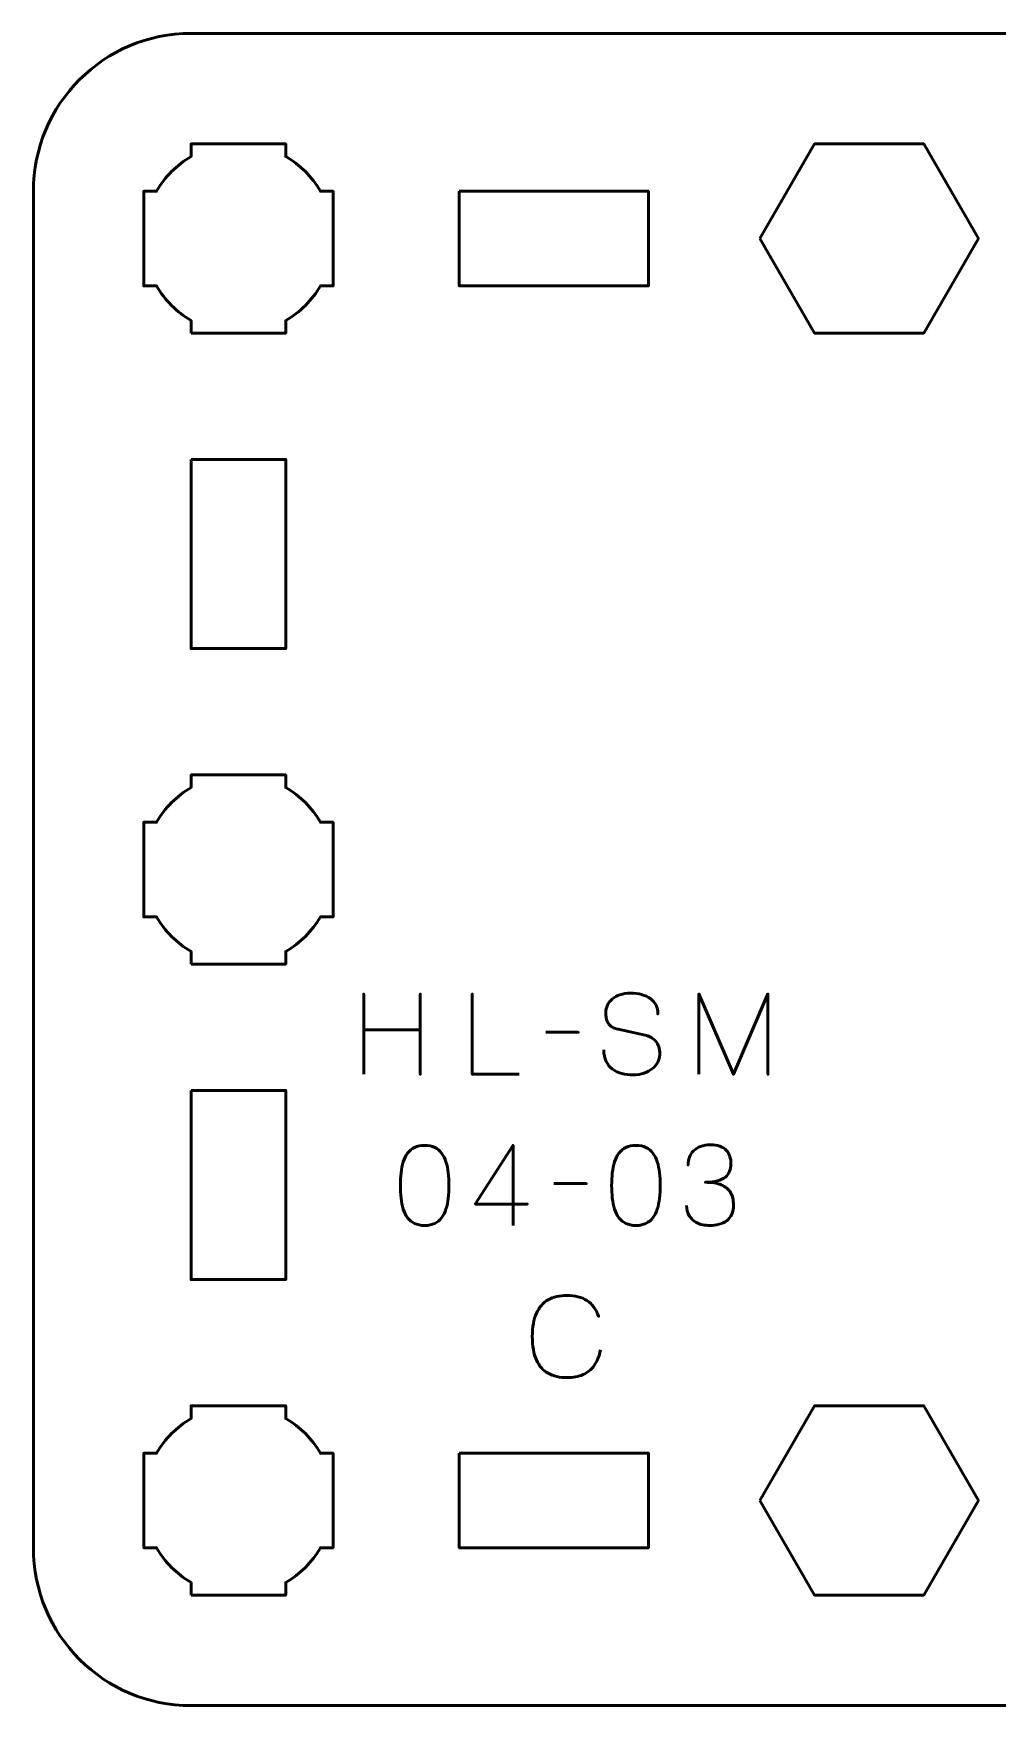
# Model space of a CAD drawing. Header units: centimetres. Extents: x -21.5 to -4.8, y -53.5 to -18.2.
# Drawn here: x -16.15 to -13.09, y -35.5 to -30.2 of the extents above; entities that cross this region are included whole.
import ezdxf

# ---------------------------------------------------------------- set-up
doc = ezdxf.new("R2010")
doc.units = ezdxf.units.CM
doc.header["$MEASUREMENT"] = 0
doc.layers.add('Layer 1', color=7, linetype='Continuous')

msp = doc.modelspace()

# ---------------------------------------------------------------- linework, layer by layer
at = {"layer": 'Layer 1', "lineweight": 53}
for points, knots in [([(-9.49999, -34.39999), (-9.49999, -34.39999), (-12.99993, -34.39999), (-12.99993, -34.39999), (-12.99993, -34.39999), (-12.99993, -33.38821), (-12.99993, -32.31176), (-12.99993, -31.29999), (-12.99993, -31.29999), (-12.99993, -31.29999), (-9.49999, -31.29999), (-9.49999, -31.29999), (-9.49999, -31.29999), (-9.49999, -31.29999), (-9.5, -31.14999), (-9.5, -31.14999), (-9.5, -31.14999), (-9.5, -31.14999), (-9.50002, -31.14999), (-9.50002, -31.14999), (-9.50002, -31.14999), (-9.50002, -31.14999), (-9.64995, -31.14999), (-9.64995, -31.14999), (-9.64995, -31.14999), (-9.64995, -31.14999), (-9.64995, -31.10988), (-9.64995, -31.10988), (-9.64995, -31.10988), (-9.69556, -31.08356), (-9.73348, -31.04553), (-9.7598, -31.00006), (-9.7598, -31.00006), (-9.7598, -31.00006), (-9.80002, -31.00006), (-9.80002, -31.00006), (-9.80002, -31.00006), (-9.80002, -31.00006), (-9.80002, -30.84999), (-9.80002, -30.84999), (-9.80002, -30.84999), (-9.80002, -30.84999), (-9.80002, -30.70006), (-9.80002, -30.70006), (-9.80002, -30.70006), (-9.80002, -30.70006), (-9.7598, -30.70006), (-9.7598, -30.70006), (-9.7598, -30.70006), (-9.73348, -30.65444), (-9.69556, -30.61656), (-9.64995, -30.59024), (-9.64995, -30.59024), (-9.64995, -30.59024), (-9.64995, -30.54999), (-9.64995, -30.54999), (-9.64995, -30.54999), (-9.64995, -30.54999), (-9.50002, -30.54999), (-9.50002, -30.54999), (-9.50002, -30.54999), (-9.50002, -30.54999), (-9.5, -30.54999), (-9.5, -30.54999), (-9.5, -30.54999), (-9.5, -30.54999), (-9.49999, -30.19997), (-9.49999, -30.19997), (-9.49999, -30.19997), (-9.49999, -30.19997), (-15.64994, -30.19997), (-15.64994, -30.19997), (-15.64994, -30.19997), (-15.92694, -30.19997), (-16.15004, -30.42306), (-16.15004, -30.70006), (-16.15004, -30.70006), (-16.15004, -30.70006), (-16.15004, -34.99992), (-16.15004, -34.99992), (-16.15004, -34.99992), (-16.15004, -35.27706), (-15.92694, -35.50002), (-15.64994, -35.50002), (-15.64994, -35.50002), (-15.64994, -35.50002), (-9.49999, -35.50002), (-9.49999, -35.50002), (-9.49999, -35.50002), (-9.49999, -35.50002), (-9.49999, -35.14999), (-9.49999, -35.14999), (-9.49999, -35.14999), (-9.49999, -35.14999), (-9.50002, -35.14999), (-9.50002, -35.14999), (-9.50002, -35.14999), (-9.50002, -35.14999), (-9.64995, -35.14999), (-9.64995, -35.14999), (-9.64995, -35.14999), (-9.64995, -35.14999), (-9.64995, -35.10988), (-9.64995, -35.10988), (-9.64995, -35.10988), (-9.69556, -35.08356), (-9.73348, -35.04553), (-9.7598, -35.00006), (-9.7598, -35.00006), (-9.7598, -35.00006), (-9.80002, -35.00006), (-9.80002, -35.00006), (-9.80002, -35.00006), (-9.80002, -35.00006), (-9.80002, -34.84999), (-9.80002, -34.84999), (-9.80002, -34.84999), (-9.80002, -34.84999), (-9.80002, -34.70006), (-9.80002, -34.70006), (-9.80002, -34.70006), (-9.80002, -34.70006), (-9.7598, -34.70006), (-9.7598, -34.70006), (-9.7598, -34.70006), (-9.73348, -34.65444), (-9.69556, -34.61656), (-9.64995, -34.59024), (-9.64995, -34.59024), (-9.64995, -34.59024), (-9.64995, -34.54999), (-9.64995, -34.54999), (-9.64995, -34.54999), (-9.64995, -34.54999), (-9.50002, -34.54999), (-9.50002, -34.54999), (-9.50002, -34.54999), (-9.50002, -34.54999), (-9.49999, -34.54999), (-9.49999, -34.54999), (-9.49999, -34.54999), (-9.49999, -34.54999), (-9.49999, -34.39999), (-9.49999, -34.39999)], [0, 0, 0, 0, 0.0277778, 0.0277778, 0.0277778, 0.0277778, 0.0555556, 0.0555556, 0.0555556, 0.0555556, 0.0833333, 0.0833333, 0.0833333, 0.0833333, 0.1111111, 0.1111111, 0.1111111, 0.1111111, 0.1388889, 0.1388889, 0.1388889, 0.1388889, 0.1666667, 0.1666667, 0.1666667, 0.1666667, 0.1944444, 0.1944444, 0.1944444, 0.1944444, 0.2222222, 0.2222222, 0.2222222, 0.2222222, 0.25, 0.25, 0.25, 0.25, 0.2777778, 0.2777778, 0.2777778, 0.2777778, 0.3055556, 0.3055556, 0.3055556, 0.3055556, 0.3333333, 0.3333333, 0.3333333, 0.3333333, 0.3611111, 0.3611111, 0.3611111, 0.3611111, 0.3888889, 0.3888889, 0.3888889, 0.3888889, 0.4166667, 0.4166667, 0.4166667, 0.4166667, 0.4444444, 0.4444444, 0.4444444, 0.4444444, 0.4722222, 0.4722222, 0.4722222, 0.4722222, 0.5, 0.5, 0.5, 0.5, 0.5277778, 0.5277778, 0.5277778, 0.5277778, 0.5555556, 0.5555556, 0.5555556, 0.5555556, 0.5833333, 0.5833333, 0.5833333, 0.5833333, 0.6111111, 0.6111111, 0.6111111, 0.6111111, 0.6388889, 0.6388889, 0.6388889, 0.6388889, 0.6666667, 0.6666667, 0.6666667, 0.6666667, 0.6944444, 0.6944444, 0.6944444, 0.6944444, 0.7222222, 0.7222222, 0.7222222, 0.7222222, 0.75, 0.75, 0.75, 0.75, 0.7777778, 0.7777778, 0.7777778, 0.7777778, 0.8055556, 0.8055556, 0.8055556, 0.8055556, 0.8333333, 0.8333333, 0.8333333, 0.8333333, 0.8611111, 0.8611111, 0.8611111, 0.8611111, 0.8888889, 0.8888889, 0.8888889, 0.8888889, 0.9166667, 0.9166667, 0.9166667, 0.9166667, 0.9444444, 0.9444444, 0.9444444, 0.9444444, 0.9722222, 0.9722222, 0.9722222, 0.9722222, 1, 1, 1, 1]), ([(-15.64995, -31.14999), (-15.64995, -31.14999), (-15.64995, -31.10988), (-15.64995, -31.10988), (-15.64995, -31.10988), (-15.69556, -31.08356), (-15.73348, -31.04553), (-15.7598, -31.00006), (-15.7598, -31.00006), (-15.7598, -31.00006), (-15.80002, -31.00006), (-15.80002, -31.00006), (-15.80002, -31.00006), (-15.80002, -31.00006), (-15.80002, -30.84999), (-15.80002, -30.84999), (-15.80002, -30.84999), (-15.80002, -30.84999), (-15.80002, -30.70006), (-15.80002, -30.70006), (-15.80002, -30.70006), (-15.80002, -30.70006), (-15.7598, -30.70006), (-15.7598, -30.70006), (-15.7598, -30.70006), (-15.73348, -30.65444), (-15.69556, -30.61656), (-15.64995, -30.59024), (-15.64995, -30.59024), (-15.64995, -30.59024), (-15.64995, -30.54999), (-15.64995, -30.54999), (-15.64995, -30.54999), (-15.64995, -30.54999), (-15.50002, -30.54999), (-15.50002, -30.54999), (-15.50002, -30.54999), (-15.50002, -30.54999), (-15.34994, -30.54999), (-15.34994, -30.54999), (-15.34994, -30.54999), (-15.34994, -30.54999), (-15.34994, -30.59024), (-15.34994, -30.59024), (-15.34994, -30.59024), (-15.30447, -30.61656), (-15.26644, -30.65444), (-15.24012, -30.70006), (-15.24012, -30.70006), (-15.24012, -30.70006), (-15.20001, -30.70006), (-15.20001, -30.70006), (-15.20001, -30.70006), (-15.20001, -30.70006), (-15.20001, -30.84999), (-15.20001, -30.84999), (-15.20001, -30.84999), (-15.20001, -30.84999), (-15.20001, -31.00006), (-15.20001, -31.00006), (-15.20001, -31.00006), (-15.20001, -31.00006), (-15.24012, -31.00006), (-15.24012, -31.00006), (-15.24012, -31.00006), (-15.26644, -31.04553), (-15.30447, -31.08356), (-15.34994, -31.10988), (-15.34994, -31.10988), (-15.34994, -31.10988), (-15.34994, -31.14999), (-15.34994, -31.14999), (-15.34994, -31.14999), (-15.34994, -31.14999), (-15.50002, -31.14999), (-15.50002, -31.14999), (-15.50002, -31.14999), (-15.50002, -31.14999), (-15.64995, -31.14999), (-15.64995, -31.14999)], [0, 0, 0, 0, 0.05, 0.05, 0.05, 0.05, 0.1, 0.1, 0.1, 0.1, 0.15, 0.15, 0.15, 0.15, 0.2, 0.2, 0.2, 0.2, 0.25, 0.25, 0.25, 0.25, 0.3, 0.3, 0.3, 0.3, 0.35, 0.35, 0.35, 0.35, 0.4, 0.4, 0.4, 0.4, 0.45, 0.45, 0.45, 0.45, 0.5, 0.5, 0.5, 0.5, 0.55, 0.55, 0.55, 0.55, 0.6, 0.6, 0.6, 0.6, 0.65, 0.65, 0.65, 0.65, 0.7, 0.7, 0.7, 0.7, 0.75, 0.75, 0.75, 0.75, 0.8, 0.8, 0.8, 0.8, 0.85, 0.85, 0.85, 0.85, 0.9, 0.9, 0.9, 0.9, 0.95, 0.95, 0.95, 0.95, 1, 1, 1, 1]), ([(-13.84634, -30.84998), (-13.84634, -30.84998), (-13.75974, -30.69998), (-13.75974, -30.69998), (-13.75974, -30.69998), (-13.75974, -30.69998), (-13.67314, -30.54998), (-13.67314, -30.54998), (-13.67314, -30.54998), (-13.67314, -30.54998), (-13.49993, -30.54998), (-13.49993, -30.54998), (-13.49993, -30.54998), (-13.49993, -30.54998), (-13.32672, -30.54998), (-13.32672, -30.54998), (-13.32672, -30.54998), (-13.32672, -30.54998), (-13.24012, -30.69998), (-13.24012, -30.69998), (-13.24012, -30.69998), (-13.24012, -30.69998), (-13.15352, -30.84998), (-13.15352, -30.84998), (-13.15352, -30.84998), (-13.15352, -30.84998), (-13.24012, -30.99998), (-13.24012, -30.99998), (-13.24012, -30.99998), (-13.24012, -30.99998), (-13.32672, -31.14998), (-13.32672, -31.14998), (-13.32672, -31.14998), (-13.32672, -31.14998), (-13.49993, -31.14998), (-13.49993, -31.14998), (-13.49993, -31.14998), (-13.49993, -31.14998), (-13.67314, -31.14998), (-13.67314, -31.14998), (-13.67314, -31.14998), (-13.67314, -31.14998), (-13.75974, -30.99998), (-13.75974, -30.99998), (-13.75974, -30.99998), (-13.75974, -30.99998), (-13.84634, -30.84998), (-13.84634, -30.84998)], [0, 0, 0, 0, 0.0833333, 0.0833333, 0.0833333, 0.0833333, 0.1666667, 0.1666667, 0.1666667, 0.1666667, 0.25, 0.25, 0.25, 0.25, 0.3333333, 0.3333333, 0.3333333, 0.3333333, 0.4166667, 0.4166667, 0.4166667, 0.4166667, 0.5, 0.5, 0.5, 0.5, 0.5833333, 0.5833333, 0.5833333, 0.5833333, 0.6666667, 0.6666667, 0.6666667, 0.6666667, 0.75, 0.75, 0.75, 0.75, 0.8333333, 0.8333333, 0.8333333, 0.8333333, 0.9166667, 0.9166667, 0.9166667, 0.9166667, 1, 1, 1, 1]), ([(-14.79999, -30.70006), (-14.79999, -30.70006), (-14.19999, -30.70006), (-14.19999, -30.70006), (-14.19999, -30.70006), (-14.19999, -30.70006), (-14.19999, -31.00007), (-14.19999, -31.00007), (-14.19999, -31.00007), (-14.19999, -31.00007), (-14.79999, -31.00007), (-14.79999, -31.00007), (-14.79999, -31.00007), (-14.79999, -31.00007), (-14.79999, -30.70006), (-14.79999, -30.70006)], [0, 0, 0, 0, 0.25, 0.25, 0.25, 0.25, 0.5, 0.5, 0.5, 0.5, 0.75, 0.75, 0.75, 0.75, 1, 1, 1, 1]), ([(-15.64994, -31.55001), (-15.64994, -31.55001), (-15.34994, -31.55001), (-15.34994, -31.55001), (-15.34994, -31.55001), (-15.34994, -31.55001), (-15.34994, -32.15002), (-15.34994, -32.15002), (-15.34994, -32.15002), (-15.34994, -32.15002), (-15.64994, -32.15002), (-15.64994, -32.15002), (-15.64994, -32.15002), (-15.64994, -32.15002), (-15.64994, -31.55001), (-15.64994, -31.55001)], [0, 0, 0, 0, 0.25, 0.25, 0.25, 0.25, 0.5, 0.5, 0.5, 0.5, 0.75, 0.75, 0.75, 0.75, 1, 1, 1, 1]), ([(-15.64995, -33.14999), (-15.64995, -33.14999), (-15.64995, -33.10988), (-15.64995, -33.10988), (-15.64995, -33.10988), (-15.69556, -33.08356), (-15.73348, -33.04553), (-15.7598, -33.00006), (-15.7598, -33.00006), (-15.7598, -33.00006), (-15.80002, -33.00006), (-15.80002, -33.00006), (-15.80002, -33.00006), (-15.80002, -33.00006), (-15.80002, -32.84999), (-15.80002, -32.84999), (-15.80002, -32.84999), (-15.80002, -32.84999), (-15.80002, -32.70006), (-15.80002, -32.70006), (-15.80002, -32.70006), (-15.80002, -32.70006), (-15.7598, -32.70006), (-15.7598, -32.70006), (-15.7598, -32.70006), (-15.73348, -32.65444), (-15.69556, -32.61656), (-15.64995, -32.59024), (-15.64995, -32.59024), (-15.64995, -32.59024), (-15.64995, -32.54999), (-15.64995, -32.54999), (-15.64995, -32.54999), (-15.64995, -32.54999), (-15.50002, -32.54999), (-15.50002, -32.54999), (-15.50002, -32.54999), (-15.50002, -32.54999), (-15.34994, -32.54999), (-15.34994, -32.54999), (-15.34994, -32.54999), (-15.34994, -32.54999), (-15.34994, -32.59024), (-15.34994, -32.59024), (-15.34994, -32.59024), (-15.30447, -32.61656), (-15.26644, -32.65444), (-15.24012, -32.70006), (-15.24012, -32.70006), (-15.24012, -32.70006), (-15.20001, -32.70006), (-15.20001, -32.70006), (-15.20001, -32.70006), (-15.20001, -32.70006), (-15.20001, -32.84999), (-15.20001, -32.84999), (-15.20001, -32.84999), (-15.20001, -32.84999), (-15.20001, -33.00006), (-15.20001, -33.00006), (-15.20001, -33.00006), (-15.20001, -33.00006), (-15.24012, -33.00006), (-15.24012, -33.00006), (-15.24012, -33.00006), (-15.26644, -33.04553), (-15.30447, -33.08356), (-15.34994, -33.10988), (-15.34994, -33.10988), (-15.34994, -33.10988), (-15.34994, -33.14999), (-15.34994, -33.14999), (-15.34994, -33.14999), (-15.34994, -33.14999), (-15.50002, -33.14999), (-15.50002, -33.14999), (-15.50002, -33.14999), (-15.50002, -33.14999), (-15.64995, -33.14999), (-15.64995, -33.14999)], [0, 0, 0, 0, 0.05, 0.05, 0.05, 0.05, 0.1, 0.1, 0.1, 0.1, 0.15, 0.15, 0.15, 0.15, 0.2, 0.2, 0.2, 0.2, 0.25, 0.25, 0.25, 0.25, 0.3, 0.3, 0.3, 0.3, 0.35, 0.35, 0.35, 0.35, 0.4, 0.4, 0.4, 0.4, 0.45, 0.45, 0.45, 0.45, 0.5, 0.5, 0.5, 0.5, 0.55, 0.55, 0.55, 0.55, 0.6, 0.6, 0.6, 0.6, 0.65, 0.65, 0.65, 0.65, 0.7, 0.7, 0.7, 0.7, 0.75, 0.75, 0.75, 0.75, 0.8, 0.8, 0.8, 0.8, 0.85, 0.85, 0.85, 0.85, 0.9, 0.9, 0.9, 0.9, 0.95, 0.95, 0.95, 0.95, 1, 1, 1, 1]), ([(-15.64994, -33.54998), (-15.64994, -33.54998), (-15.34994, -33.54998), (-15.34994, -33.54998), (-15.34994, -33.54998), (-15.34994, -33.54998), (-15.34994, -34.14998), (-15.34994, -34.14998), (-15.34994, -34.14998), (-15.34994, -34.14998), (-15.64994, -34.14998), (-15.64994, -34.14998), (-15.64994, -34.14998), (-15.64994, -34.14998), (-15.64994, -33.54998), (-15.64994, -33.54998)], [0, 0, 0, 0, 0.25, 0.25, 0.25, 0.25, 0.5, 0.5, 0.5, 0.5, 0.75, 0.75, 0.75, 0.75, 1, 1, 1, 1]), ([(-15.64995, -35.14999), (-15.64995, -35.14999), (-15.64995, -35.10988), (-15.64995, -35.10988), (-15.64995, -35.10988), (-15.69556, -35.08356), (-15.73348, -35.04553), (-15.7598, -35.00006), (-15.7598, -35.00006), (-15.7598, -35.00006), (-15.80002, -35.00006), (-15.80002, -35.00006), (-15.80002, -35.00006), (-15.80002, -35.00006), (-15.80002, -34.84999), (-15.80002, -34.84999), (-15.80002, -34.84999), (-15.80002, -34.84999), (-15.80002, -34.70006), (-15.80002, -34.70006), (-15.80002, -34.70006), (-15.80002, -34.70006), (-15.7598, -34.70006), (-15.7598, -34.70006), (-15.7598, -34.70006), (-15.73348, -34.65444), (-15.69556, -34.61656), (-15.64995, -34.59024), (-15.64995, -34.59024), (-15.64995, -34.59024), (-15.64995, -34.54999), (-15.64995, -34.54999), (-15.64995, -34.54999), (-15.64995, -34.54999), (-15.50002, -34.54999), (-15.50002, -34.54999), (-15.50002, -34.54999), (-15.50002, -34.54999), (-15.34994, -34.54999), (-15.34994, -34.54999), (-15.34994, -34.54999), (-15.34994, -34.54999), (-15.34994, -34.59024), (-15.34994, -34.59024), (-15.34994, -34.59024), (-15.30447, -34.61656), (-15.26644, -34.65444), (-15.24012, -34.70006), (-15.24012, -34.70006), (-15.24012, -34.70006), (-15.20001, -34.70006), (-15.20001, -34.70006), (-15.20001, -34.70006), (-15.20001, -34.70006), (-15.20001, -34.84999), (-15.20001, -34.84999), (-15.20001, -34.84999), (-15.20001, -34.84999), (-15.20001, -35.00006), (-15.20001, -35.00006), (-15.20001, -35.00006), (-15.20001, -35.00006), (-15.24012, -35.00006), (-15.24012, -35.00006), (-15.24012, -35.00006), (-15.26644, -35.04553), (-15.30447, -35.08356), (-15.34994, -35.10988), (-15.34994, -35.10988), (-15.34994, -35.10988), (-15.34994, -35.14999), (-15.34994, -35.14999), (-15.34994, -35.14999), (-15.34994, -35.14999), (-15.50002, -35.14999), (-15.50002, -35.14999), (-15.50002, -35.14999), (-15.50002, -35.14999), (-15.64995, -35.14999), (-15.64995, -35.14999)], [0, 0, 0, 0, 0.05, 0.05, 0.05, 0.05, 0.1, 0.1, 0.1, 0.1, 0.15, 0.15, 0.15, 0.15, 0.2, 0.2, 0.2, 0.2, 0.25, 0.25, 0.25, 0.25, 0.3, 0.3, 0.3, 0.3, 0.35, 0.35, 0.35, 0.35, 0.4, 0.4, 0.4, 0.4, 0.45, 0.45, 0.45, 0.45, 0.5, 0.5, 0.5, 0.5, 0.55, 0.55, 0.55, 0.55, 0.6, 0.6, 0.6, 0.6, 0.65, 0.65, 0.65, 0.65, 0.7, 0.7, 0.7, 0.7, 0.75, 0.75, 0.75, 0.75, 0.8, 0.8, 0.8, 0.8, 0.85, 0.85, 0.85, 0.85, 0.9, 0.9, 0.9, 0.9, 0.95, 0.95, 0.95, 0.95, 1, 1, 1, 1]), ([(-13.84634, -34.84998), (-13.84634, -34.84998), (-13.75974, -34.69998), (-13.75974, -34.69998), (-13.75974, -34.69998), (-13.75974, -34.69998), (-13.67314, -34.54998), (-13.67314, -34.54998), (-13.67314, -34.54998), (-13.67314, -34.54998), (-13.49993, -34.54998), (-13.49993, -34.54998), (-13.49993, -34.54998), (-13.49993, -34.54998), (-13.32672, -34.54998), (-13.32672, -34.54998), (-13.32672, -34.54998), (-13.32672, -34.54998), (-13.24012, -34.69998), (-13.24012, -34.69998), (-13.24012, -34.69998), (-13.24012, -34.69998), (-13.15352, -34.84998), (-13.15352, -34.84998), (-13.15352, -34.84998), (-13.15352, -34.84998), (-13.24012, -34.99998), (-13.24012, -34.99998), (-13.24012, -34.99998), (-13.24012, -34.99998), (-13.32672, -35.14998), (-13.32672, -35.14998), (-13.32672, -35.14998), (-13.32672, -35.14998), (-13.49993, -35.14998), (-13.49993, -35.14998), (-13.49993, -35.14998), (-13.49993, -35.14998), (-13.67314, -35.14998), (-13.67314, -35.14998), (-13.67314, -35.14998), (-13.67314, -35.14998), (-13.75974, -34.99998), (-13.75974, -34.99998), (-13.75974, -34.99998), (-13.75974, -34.99998), (-13.84634, -34.84998), (-13.84634, -34.84998)], [0, 0, 0, 0, 0.0833333, 0.0833333, 0.0833333, 0.0833333, 0.1666667, 0.1666667, 0.1666667, 0.1666667, 0.25, 0.25, 0.25, 0.25, 0.3333333, 0.3333333, 0.3333333, 0.3333333, 0.4166667, 0.4166667, 0.4166667, 0.4166667, 0.5, 0.5, 0.5, 0.5, 0.5833333, 0.5833333, 0.5833333, 0.5833333, 0.6666667, 0.6666667, 0.6666667, 0.6666667, 0.75, 0.75, 0.75, 0.75, 0.8333333, 0.8333333, 0.8333333, 0.8333333, 0.9166667, 0.9166667, 0.9166667, 0.9166667, 1, 1, 1, 1]), ([(-14.79999, -34.69993), (-14.79999, -34.69993), (-14.19999, -34.69993), (-14.19999, -34.69993), (-14.19999, -34.69993), (-14.19999, -34.69993), (-14.19999, -34.99992), (-14.19999, -34.99992), (-14.19999, -34.99992), (-14.19999, -34.99992), (-14.79999, -34.99992), (-14.79999, -34.99992), (-14.79999, -34.99992), (-14.79999, -34.99992), (-14.79999, -34.69993), (-14.79999, -34.69993)], [0, 0, 0, 0, 0.25, 0.25, 0.25, 0.25, 0.5, 0.5, 0.5, 0.5, 0.75, 0.75, 0.75, 0.75, 1, 1, 1, 1])]:
    msp.add_open_spline(points, degree=3, knots=knots, dxfattribs=at)
at = {"layer": 'Layer 1', "color": 5, "lineweight": 53}
for points, knots in [([(-15.1029, -33.49891), (-15.1029, -33.49891), (-15.1029, -33.35815), (-15.1029, -33.35815), (-15.1029, -33.35815), (-15.1029, -33.35815), (-14.92333, -33.35815), (-14.92333, -33.35815), (-14.92333, -33.35815), (-14.92333, -33.35815), (-14.92333, -33.49891), (-14.92333, -33.49891), (-14.92333, -33.49891), (-14.92333, -33.49891), (-14.92333, -33.24491), (-14.92333, -33.24491), (-14.92333, -33.24491), (-14.92333, -33.24491), (-14.92333, -33.35815), (-14.92333, -33.35815), (-14.92333, -33.35815), (-14.92333, -33.35815), (-15.1029, -33.35815), (-15.1029, -33.35815), (-15.1029, -33.35815), (-15.1029, -33.35815), (-15.1029, -33.24491), (-15.1029, -33.24491), (-15.1029, -33.24491), (-15.1029, -33.24491), (-15.1029, -33.49891), (-15.1029, -33.49891)], [0, 0, 0, 0, 0.125, 0.125, 0.125, 0.125, 0.25, 0.25, 0.25, 0.25, 0.375, 0.375, 0.375, 0.375, 0.5, 0.5, 0.5, 0.5, 0.625, 0.625, 0.625, 0.625, 0.75, 0.75, 0.75, 0.75, 0.875, 0.875, 0.875, 0.875, 1, 1, 1, 1]), ([(-14.61007, -33.49891), (-14.61007, -33.49891), (-14.75859, -33.49891), (-14.75859, -33.49891), (-14.75859, -33.49891), (-14.75859, -33.49891), (-14.75859, -33.24456), (-14.75859, -33.24456), (-14.75859, -33.24456), (-14.75859, -33.24456), (-14.75859, -33.49891), (-14.75859, -33.49891), (-14.75859, -33.49891), (-14.75859, -33.49891), (-14.61007, -33.49891), (-14.61007, -33.49891)], [0, 0, 0, 0, 0.25, 0.25, 0.25, 0.25, 0.5, 0.5, 0.5, 0.5, 0.75, 0.75, 0.75, 0.75, 1, 1, 1, 1]), ([(-14.3416, -33.422), (-14.34148, -33.43606), (-14.33901, -33.44811), (-14.33407, -33.45816), (-14.33407, -33.45816), (-14.32919, -33.46816), (-14.32237, -33.47633), (-14.31379, -33.48268), (-14.31379, -33.48268), (-14.30515, -33.48897), (-14.29521, -33.49362), (-14.28398, -33.49662), (-14.28398, -33.49662), (-14.27281, -33.49956), (-14.26081, -33.50103), (-14.24811, -33.50103), (-14.24811, -33.50103), (-14.2353, -33.50097), (-14.22377, -33.49909), (-14.21348, -33.4955), (-14.21348, -33.4955), (-14.20325, -33.49191), (-14.19449, -33.48709), (-14.18714, -33.48104), (-14.18714, -33.48104), (-14.17985, -33.47498), (-14.17421, -33.46822), (-14.17021, -33.46069), (-14.17021, -33.46069), (-14.16621, -33.45317), (-14.16409, -33.44546), (-14.1638, -33.43753), (-14.1638, -33.43753), (-14.16345, -33.42712), (-14.16497, -33.41759), (-14.16833, -33.40901), (-14.16833, -33.40901), (-14.17168, -33.40043), (-14.17685, -33.39325), (-14.18385, -33.38737), (-14.18385, -33.38737), (-14.19079, -33.38149), (-14.19955, -33.37738), (-14.21001, -33.37508), (-14.21001, -33.37508), (-14.21001, -33.37508), (-14.29644, -33.35639), (-14.29644, -33.35639), (-14.29644, -33.35639), (-14.30456, -33.35468), (-14.31155, -33.3518), (-14.31732, -33.3478), (-14.31732, -33.3478), (-14.32308, -33.34375), (-14.32755, -33.33816), (-14.3306, -33.33099), (-14.3306, -33.33099), (-14.33366, -33.32387), (-14.33525, -33.31482), (-14.33525, -33.30382), (-14.33525, -33.30382), (-14.33525, -33.29547), (-14.33354, -33.28759), (-14.33008, -33.28019), (-14.33008, -33.28019), (-14.32667, -33.27278), (-14.32161, -33.26625), (-14.31496, -33.26049), (-14.31496, -33.26049), (-14.30832, -33.25479), (-14.30009, -33.25032), (-14.29033, -33.24708), (-14.29033, -33.24708), (-14.28051, -33.24379), (-14.26928, -33.24214), (-14.25658, -33.24209), (-14.25658, -33.24209), (-14.24382, -33.24209), (-14.23212, -33.24356), (-14.22142, -33.2465), (-14.22142, -33.2465), (-14.21078, -33.24944), (-14.20155, -33.25367), (-14.19378, -33.25931), (-14.19378, -33.25931), (-14.18602, -33.26496), (-14.18003, -33.2719), (-14.17591, -33.28001), (-14.17591, -33.28001), (-14.17179, -33.28818), (-14.16985, -33.29753), (-14.17015, -33.30806), (-14.17015, -33.30806), (-14.16985, -33.29753), (-14.17179, -33.28818), (-14.17591, -33.28001), (-14.17591, -33.28001), (-14.18003, -33.2719), (-14.18602, -33.26496), (-14.19378, -33.25931), (-14.19378, -33.25931), (-14.20155, -33.25367), (-14.21078, -33.24944), (-14.22142, -33.2465), (-14.22142, -33.2465), (-14.23212, -33.24356), (-14.24382, -33.24209), (-14.25658, -33.24209), (-14.25658, -33.24209), (-14.26928, -33.24214), (-14.28051, -33.24379), (-14.29033, -33.24708), (-14.29033, -33.24708), (-14.30009, -33.25032), (-14.30832, -33.25479), (-14.31496, -33.26049), (-14.31496, -33.26049), (-14.32161, -33.26625), (-14.32667, -33.27278), (-14.33008, -33.28019), (-14.33008, -33.28019), (-14.33354, -33.28759), (-14.33525, -33.29547), (-14.33525, -33.30382), (-14.33525, -33.30382), (-14.33525, -33.31482), (-14.33372, -33.32387), (-14.33078, -33.33093), (-14.33078, -33.33093), (-14.32778, -33.33804), (-14.32337, -33.34357), (-14.31761, -33.34763), (-14.31761, -33.34763), (-14.31185, -33.35162), (-14.30479, -33.35456), (-14.29644, -33.35639), (-14.29644, -33.35639), (-14.29644, -33.35639), (-14.21001, -33.37508), (-14.21001, -33.37508), (-14.21001, -33.37508), (-14.19931, -33.37738), (-14.19049, -33.38149), (-14.18355, -33.38737), (-14.18355, -33.38737), (-14.17656, -33.39325), (-14.17144, -33.40043), (-14.16815, -33.40901), (-14.16815, -33.40901), (-14.16492, -33.41759), (-14.16345, -33.42712), (-14.1638, -33.43753), (-14.1638, -33.43753), (-14.16409, -33.44546), (-14.16621, -33.45317), (-14.17021, -33.46069), (-14.17021, -33.46069), (-14.17421, -33.46822), (-14.17985, -33.47498), (-14.18714, -33.48104), (-14.18714, -33.48104), (-14.19449, -33.48709), (-14.20325, -33.49191), (-14.21348, -33.4955), (-14.21348, -33.4955), (-14.22377, -33.49909), (-14.2353, -33.50097), (-14.24811, -33.50103), (-14.24811, -33.50103), (-14.26081, -33.50103), (-14.27281, -33.49956), (-14.28398, -33.49662), (-14.28398, -33.49662), (-14.29521, -33.49362), (-14.30515, -33.48897), (-14.31379, -33.48268), (-14.31379, -33.48268), (-14.32237, -33.47633), (-14.32919, -33.46816), (-14.33407, -33.45816), (-14.33407, -33.45816), (-14.33901, -33.44811), (-14.34148, -33.43606), (-14.3416, -33.422)], [0, 0, 0, 0, 0.0217391, 0.0217391, 0.0217391, 0.0217391, 0.0434783, 0.0434783, 0.0434783, 0.0434783, 0.0652174, 0.0652174, 0.0652174, 0.0652174, 0.0869565, 0.0869565, 0.0869565, 0.0869565, 0.1086957, 0.1086957, 0.1086957, 0.1086957, 0.1304348, 0.1304348, 0.1304348, 0.1304348, 0.1521739, 0.1521739, 0.1521739, 0.1521739, 0.173913, 0.173913, 0.173913, 0.173913, 0.1956522, 0.1956522, 0.1956522, 0.1956522, 0.2173913, 0.2173913, 0.2173913, 0.2173913, 0.2391304, 0.2391304, 0.2391304, 0.2391304, 0.2608696, 0.2608696, 0.2608696, 0.2608696, 0.2826087, 0.2826087, 0.2826087, 0.2826087, 0.3043478, 0.3043478, 0.3043478, 0.3043478, 0.326087, 0.326087, 0.326087, 0.326087, 0.3478261, 0.3478261, 0.3478261, 0.3478261, 0.3695652, 0.3695652, 0.3695652, 0.3695652, 0.3913043, 0.3913043, 0.3913043, 0.3913043, 0.4130435, 0.4130435, 0.4130435, 0.4130435, 0.4347826, 0.4347826, 0.4347826, 0.4347826, 0.4565217, 0.4565217, 0.4565217, 0.4565217, 0.4782609, 0.4782609, 0.4782609, 0.4782609, 0.5, 0.5, 0.5, 0.5, 0.5217391, 0.5217391, 0.5217391, 0.5217391, 0.5434783, 0.5434783, 0.5434783, 0.5434783, 0.5652174, 0.5652174, 0.5652174, 0.5652174, 0.5869565, 0.5869565, 0.5869565, 0.5869565, 0.6086957, 0.6086957, 0.6086957, 0.6086957, 0.6304348, 0.6304348, 0.6304348, 0.6304348, 0.6521739, 0.6521739, 0.6521739, 0.6521739, 0.673913, 0.673913, 0.673913, 0.673913, 0.6956522, 0.6956522, 0.6956522, 0.6956522, 0.7173913, 0.7173913, 0.7173913, 0.7173913, 0.7391304, 0.7391304, 0.7391304, 0.7391304, 0.7608696, 0.7608696, 0.7608696, 0.7608696, 0.7826087, 0.7826087, 0.7826087, 0.7826087, 0.8043478, 0.8043478, 0.8043478, 0.8043478, 0.826087, 0.826087, 0.826087, 0.826087, 0.8478261, 0.8478261, 0.8478261, 0.8478261, 0.8695652, 0.8695652, 0.8695652, 0.8695652, 0.8913043, 0.8913043, 0.8913043, 0.8913043, 0.9130435, 0.9130435, 0.9130435, 0.9130435, 0.9347826, 0.9347826, 0.9347826, 0.9347826, 0.9565217, 0.9565217, 0.9565217, 0.9565217, 0.9782609, 0.9782609, 0.9782609, 0.9782609, 1, 1, 1, 1]), ([(-14.03997, -33.49891), (-14.03997, -33.49891), (-14.03997, -33.24456), (-14.03997, -33.24456), (-14.03997, -33.24456), (-14.03997, -33.24456), (-13.93061, -33.49891), (-13.93061, -33.49891), (-13.93061, -33.49891), (-13.93061, -33.49891), (-13.82089, -33.24456), (-13.82089, -33.24456), (-13.82089, -33.24456), (-13.82089, -33.24456), (-13.82089, -33.49891), (-13.82089, -33.49891), (-13.82089, -33.49891), (-13.82089, -33.49891), (-13.82089, -33.24456), (-13.82089, -33.24456), (-13.82089, -33.24456), (-13.82089, -33.24456), (-13.93061, -33.49891), (-13.93061, -33.49891), (-13.93061, -33.49891), (-13.93061, -33.49891), (-14.03997, -33.24456), (-14.03997, -33.24456), (-14.03997, -33.24456), (-14.03997, -33.24456), (-14.03997, -33.49891), (-14.03997, -33.49891)], [0, 0, 0, 0, 0.125, 0.125, 0.125, 0.125, 0.25, 0.25, 0.25, 0.25, 0.375, 0.375, 0.375, 0.375, 0.5, 0.5, 0.5, 0.5, 0.625, 0.625, 0.625, 0.625, 0.75, 0.75, 0.75, 0.75, 0.875, 0.875, 0.875, 0.875, 1, 1, 1, 1]), ([(-14.52505, -33.36591), (-14.52505, -33.36591), (-14.42239, -33.36591), (-14.42239, -33.36591), (-14.42239, -33.36591), (-14.42239, -33.36591), (-14.52505, -33.36591), (-14.52505, -33.36591)], [0, 0, 0, 0, 0.5, 0.5, 0.5, 0.5, 1, 1, 1, 1]), ([(-14.90957, -33.97833), (-14.89723, -33.97827), (-14.88658, -33.9761), (-14.87771, -33.97186), (-14.87771, -33.97186), (-14.86889, -33.96763), (-14.86154, -33.96157), (-14.85566, -33.95387), (-14.85566, -33.95387), (-14.84984, -33.94611), (-14.84525, -33.93694), (-14.84184, -33.92635), (-14.84184, -33.92635), (-14.83849, -33.91577), (-14.83608, -33.90419), (-14.83473, -33.89149), (-14.83473, -33.89149), (-14.83331, -33.87879), (-14.83261, -33.86544), (-14.83267, -33.85133), (-14.83267, -33.85133), (-14.83261, -33.83728), (-14.83331, -33.82393), (-14.83473, -33.81129), (-14.83473, -33.81129), (-14.83608, -33.79865), (-14.83849, -33.78701), (-14.84184, -33.77642), (-14.84184, -33.77642), (-14.84525, -33.7659), (-14.84984, -33.75673), (-14.85566, -33.74891), (-14.85566, -33.74891), (-14.86154, -33.74114), (-14.86889, -33.73509), (-14.87771, -33.73085), (-14.87771, -33.73085), (-14.88658, -33.72656), (-14.89723, -33.72439), (-14.90957, -33.72433), (-14.90957, -33.72433), (-14.92192, -33.72439), (-14.93256, -33.72656), (-14.94144, -33.73085), (-14.94144, -33.73085), (-14.95026, -33.73509), (-14.95761, -33.74114), (-14.96349, -33.74891), (-14.96349, -33.74891), (-14.96931, -33.75673), (-14.9739, -33.7659), (-14.97731, -33.77642), (-14.97731, -33.77642), (-14.98066, -33.78701), (-14.98307, -33.79865), (-14.98442, -33.81129), (-14.98442, -33.81129), (-14.98583, -33.82393), (-14.98654, -33.83728), (-14.98648, -33.85133), (-14.98648, -33.85133), (-14.98654, -33.86544), (-14.98583, -33.87879), (-14.98442, -33.89149), (-14.98442, -33.89149), (-14.98307, -33.90419), (-14.98066, -33.91577), (-14.97731, -33.92635), (-14.97731, -33.92635), (-14.9739, -33.93694), (-14.96931, -33.94611), (-14.96349, -33.95387), (-14.96349, -33.95387), (-14.95761, -33.96157), (-14.95026, -33.96763), (-14.94144, -33.97186), (-14.94144, -33.97186), (-14.93256, -33.9761), (-14.92192, -33.97827), (-14.90957, -33.97833)], [0, 0, 0, 0, 0.05, 0.05, 0.05, 0.05, 0.1, 0.1, 0.1, 0.1, 0.15, 0.15, 0.15, 0.15, 0.2, 0.2, 0.2, 0.2, 0.25, 0.25, 0.25, 0.25, 0.3, 0.3, 0.3, 0.3, 0.35, 0.35, 0.35, 0.35, 0.4, 0.4, 0.4, 0.4, 0.45, 0.45, 0.45, 0.45, 0.5, 0.5, 0.5, 0.5, 0.55, 0.55, 0.55, 0.55, 0.6, 0.6, 0.6, 0.6, 0.65, 0.65, 0.65, 0.65, 0.7, 0.7, 0.7, 0.7, 0.75, 0.75, 0.75, 0.75, 0.8, 0.8, 0.8, 0.8, 0.85, 0.85, 0.85, 0.85, 0.9, 0.9, 0.9, 0.9, 0.95, 0.95, 0.95, 0.95, 1, 1, 1, 1]), ([(-14.90957, -33.97833), (-14.89723, -33.97827), (-14.88658, -33.9761), (-14.87771, -33.97186), (-14.87771, -33.97186), (-14.86889, -33.96763), (-14.86154, -33.96157), (-14.85566, -33.95387), (-14.85566, -33.95387), (-14.84984, -33.94611), (-14.84525, -33.93694), (-14.84184, -33.92635), (-14.84184, -33.92635), (-14.83849, -33.91577), (-14.83608, -33.90419), (-14.83473, -33.89149), (-14.83473, -33.89149), (-14.83331, -33.87879), (-14.83261, -33.86544), (-14.83267, -33.85133), (-14.83267, -33.85133), (-14.83261, -33.83728), (-14.83331, -33.82393), (-14.83473, -33.81129), (-14.83473, -33.81129), (-14.83608, -33.79865), (-14.83849, -33.78701), (-14.84184, -33.77642), (-14.84184, -33.77642), (-14.84525, -33.7659), (-14.84984, -33.75673), (-14.85566, -33.74891), (-14.85566, -33.74891), (-14.86154, -33.74114), (-14.86889, -33.73509), (-14.87771, -33.73085), (-14.87771, -33.73085), (-14.88658, -33.72656), (-14.89723, -33.72439), (-14.90957, -33.72433), (-14.90957, -33.72433), (-14.92192, -33.72439), (-14.93256, -33.72656), (-14.94144, -33.73085), (-14.94144, -33.73085), (-14.95026, -33.73509), (-14.95761, -33.74114), (-14.96349, -33.74891), (-14.96349, -33.74891), (-14.96931, -33.75673), (-14.9739, -33.7659), (-14.97731, -33.77642), (-14.97731, -33.77642), (-14.98066, -33.78701), (-14.98307, -33.79865), (-14.98442, -33.81129), (-14.98442, -33.81129), (-14.98583, -33.82393), (-14.98654, -33.83728), (-14.98648, -33.85133), (-14.98648, -33.85133), (-14.98654, -33.86544), (-14.98583, -33.87879), (-14.98442, -33.89149), (-14.98442, -33.89149), (-14.98307, -33.90419), (-14.98066, -33.91577), (-14.97731, -33.92635), (-14.97731, -33.92635), (-14.9739, -33.93694), (-14.96931, -33.94611), (-14.96349, -33.95387), (-14.96349, -33.95387), (-14.95761, -33.96157), (-14.95026, -33.96763), (-14.94144, -33.97186), (-14.94144, -33.97186), (-14.93256, -33.9761), (-14.92192, -33.97827), (-14.90957, -33.97833)], [0, 0, 0, 0, 0.05, 0.05, 0.05, 0.05, 0.1, 0.1, 0.1, 0.1, 0.15, 0.15, 0.15, 0.15, 0.2, 0.2, 0.2, 0.2, 0.25, 0.25, 0.25, 0.25, 0.3, 0.3, 0.3, 0.3, 0.35, 0.35, 0.35, 0.35, 0.4, 0.4, 0.4, 0.4, 0.45, 0.45, 0.45, 0.45, 0.5, 0.5, 0.5, 0.5, 0.55, 0.55, 0.55, 0.55, 0.6, 0.6, 0.6, 0.6, 0.65, 0.65, 0.65, 0.65, 0.7, 0.7, 0.7, 0.7, 0.75, 0.75, 0.75, 0.75, 0.8, 0.8, 0.8, 0.8, 0.85, 0.85, 0.85, 0.85, 0.9, 0.9, 0.9, 0.9, 0.95, 0.95, 0.95, 0.95, 1, 1, 1, 1]), ([(-14.62911, -33.97833), (-14.62911, -33.97833), (-14.62911, -33.72398), (-14.62911, -33.72398), (-14.62911, -33.72398), (-14.62911, -33.72398), (-14.74906, -33.9106), (-14.74906, -33.9106), (-14.74906, -33.9106), (-14.74906, -33.9106), (-14.58396, -33.9106), (-14.58396, -33.9106), (-14.58396, -33.9106), (-14.58396, -33.9106), (-14.74906, -33.9106), (-14.74906, -33.9106), (-14.74906, -33.9106), (-14.74906, -33.9106), (-14.62911, -33.72398), (-14.62911, -33.72398), (-14.62911, -33.72398), (-14.62911, -33.72398), (-14.62911, -33.97833), (-14.62911, -33.97833)], [0, 0, 0, 0, 0.1666667, 0.1666667, 0.1666667, 0.1666667, 0.3333333, 0.3333333, 0.3333333, 0.3333333, 0.5, 0.5, 0.5, 0.5, 0.6666667, 0.6666667, 0.6666667, 0.6666667, 0.8333333, 0.8333333, 0.8333333, 0.8333333, 1, 1, 1, 1]), ([(-14.23964, -33.97833), (-14.2273, -33.97827), (-14.21665, -33.9761), (-14.20778, -33.97186), (-14.20778, -33.97186), (-14.19896, -33.96763), (-14.19161, -33.96157), (-14.18573, -33.95387), (-14.18573, -33.95387), (-14.17991, -33.94611), (-14.17532, -33.93694), (-14.17191, -33.92635), (-14.17191, -33.92635), (-14.16856, -33.91577), (-14.16615, -33.90419), (-14.1648, -33.89149), (-14.1648, -33.89149), (-14.16338, -33.87879), (-14.16268, -33.86544), (-14.16274, -33.85133), (-14.16274, -33.85133), (-14.16268, -33.83728), (-14.16338, -33.82393), (-14.1648, -33.81129), (-14.1648, -33.81129), (-14.16615, -33.79865), (-14.16856, -33.78701), (-14.17191, -33.77642), (-14.17191, -33.77642), (-14.17532, -33.7659), (-14.17991, -33.75673), (-14.18573, -33.74891), (-14.18573, -33.74891), (-14.19161, -33.74114), (-14.19896, -33.73509), (-14.20778, -33.73085), (-14.20778, -33.73085), (-14.21665, -33.72656), (-14.2273, -33.72439), (-14.23964, -33.72433), (-14.23964, -33.72433), (-14.25199, -33.72439), (-14.26263, -33.72656), (-14.27151, -33.73085), (-14.27151, -33.73085), (-14.28033, -33.73509), (-14.28768, -33.74114), (-14.29356, -33.74891), (-14.29356, -33.74891), (-14.29938, -33.75673), (-14.30397, -33.7659), (-14.30738, -33.77642), (-14.30738, -33.77642), (-14.31073, -33.78701), (-14.31314, -33.79865), (-14.31449, -33.81129), (-14.31449, -33.81129), (-14.3159, -33.82393), (-14.31661, -33.83728), (-14.31655, -33.85133), (-14.31655, -33.85133), (-14.31661, -33.86544), (-14.3159, -33.87879), (-14.31449, -33.89149), (-14.31449, -33.89149), (-14.31314, -33.90419), (-14.31073, -33.91577), (-14.30738, -33.92635), (-14.30738, -33.92635), (-14.30397, -33.93694), (-14.29938, -33.94611), (-14.29356, -33.95387), (-14.29356, -33.95387), (-14.28768, -33.96157), (-14.28033, -33.96763), (-14.27151, -33.97186), (-14.27151, -33.97186), (-14.26263, -33.9761), (-14.25199, -33.97827), (-14.23964, -33.97833)], [0, 0, 0, 0, 0.05, 0.05, 0.05, 0.05, 0.1, 0.1, 0.1, 0.1, 0.15, 0.15, 0.15, 0.15, 0.2, 0.2, 0.2, 0.2, 0.25, 0.25, 0.25, 0.25, 0.3, 0.3, 0.3, 0.3, 0.35, 0.35, 0.35, 0.35, 0.4, 0.4, 0.4, 0.4, 0.45, 0.45, 0.45, 0.45, 0.5, 0.5, 0.5, 0.5, 0.55, 0.55, 0.55, 0.55, 0.6, 0.6, 0.6, 0.6, 0.65, 0.65, 0.65, 0.65, 0.7, 0.7, 0.7, 0.7, 0.75, 0.75, 0.75, 0.75, 0.8, 0.8, 0.8, 0.8, 0.85, 0.85, 0.85, 0.85, 0.9, 0.9, 0.9, 0.9, 0.95, 0.95, 0.95, 0.95, 1, 1, 1, 1]), ([(-14.23964, -33.97833), (-14.2273, -33.97827), (-14.21665, -33.9761), (-14.20778, -33.97186), (-14.20778, -33.97186), (-14.19896, -33.96763), (-14.19161, -33.96157), (-14.18573, -33.95387), (-14.18573, -33.95387), (-14.17991, -33.94611), (-14.17532, -33.93694), (-14.17191, -33.92635), (-14.17191, -33.92635), (-14.16856, -33.91577), (-14.16615, -33.90419), (-14.1648, -33.89149), (-14.1648, -33.89149), (-14.16338, -33.87879), (-14.16268, -33.86544), (-14.16274, -33.85133), (-14.16274, -33.85133), (-14.16268, -33.83728), (-14.16338, -33.82393), (-14.1648, -33.81129), (-14.1648, -33.81129), (-14.16615, -33.79865), (-14.16856, -33.78701), (-14.17191, -33.77642), (-14.17191, -33.77642), (-14.17532, -33.7659), (-14.17991, -33.75673), (-14.18573, -33.74891), (-14.18573, -33.74891), (-14.19161, -33.74114), (-14.19896, -33.73509), (-14.20778, -33.73085), (-14.20778, -33.73085), (-14.21665, -33.72656), (-14.2273, -33.72439), (-14.23964, -33.72433), (-14.23964, -33.72433), (-14.25199, -33.72439), (-14.26263, -33.72656), (-14.27151, -33.73085), (-14.27151, -33.73085), (-14.28033, -33.73509), (-14.28768, -33.74114), (-14.29356, -33.74891), (-14.29356, -33.74891), (-14.29938, -33.75673), (-14.30397, -33.7659), (-14.30738, -33.77642), (-14.30738, -33.77642), (-14.31073, -33.78701), (-14.31314, -33.79865), (-14.31449, -33.81129), (-14.31449, -33.81129), (-14.3159, -33.82393), (-14.31661, -33.83728), (-14.31655, -33.85133), (-14.31655, -33.85133), (-14.31661, -33.86544), (-14.3159, -33.87879), (-14.31449, -33.89149), (-14.31449, -33.89149), (-14.31314, -33.90419), (-14.31073, -33.91577), (-14.30738, -33.92635), (-14.30738, -33.92635), (-14.30397, -33.93694), (-14.29938, -33.94611), (-14.29356, -33.95387), (-14.29356, -33.95387), (-14.28768, -33.96157), (-14.28033, -33.96763), (-14.27151, -33.97186), (-14.27151, -33.97186), (-14.26263, -33.9761), (-14.25199, -33.97827), (-14.23964, -33.97833)], [0, 0, 0, 0, 0.05, 0.05, 0.05, 0.05, 0.1, 0.1, 0.1, 0.1, 0.15, 0.15, 0.15, 0.15, 0.2, 0.2, 0.2, 0.2, 0.25, 0.25, 0.25, 0.25, 0.3, 0.3, 0.3, 0.3, 0.35, 0.35, 0.35, 0.35, 0.4, 0.4, 0.4, 0.4, 0.45, 0.45, 0.45, 0.45, 0.5, 0.5, 0.5, 0.5, 0.55, 0.55, 0.55, 0.55, 0.6, 0.6, 0.6, 0.6, 0.65, 0.65, 0.65, 0.65, 0.7, 0.7, 0.7, 0.7, 0.75, 0.75, 0.75, 0.75, 0.8, 0.8, 0.8, 0.8, 0.85, 0.85, 0.85, 0.85, 0.9, 0.9, 0.9, 0.9, 0.95, 0.95, 0.95, 0.95, 1, 1, 1, 1]), ([(-14.07913, -33.91448), (-14.07907, -33.92718), (-14.07613, -33.93823), (-14.07031, -33.94781), (-14.07031, -33.94781), (-14.06449, -33.95734), (-14.0562, -33.96481), (-14.04538, -33.97016), (-14.04538, -33.97016), (-14.03456, -33.97551), (-14.02157, -33.97821), (-14.00646, -33.97833), (-14.00646, -33.97833), (-13.99511, -33.97833), (-13.98482, -33.97715), (-13.97547, -33.97468), (-13.97547, -33.97468), (-13.96618, -33.97222), (-13.95819, -33.96839), (-13.95142, -33.96316), (-13.95142, -33.96316), (-13.94466, -33.95793), (-13.93949, -33.95117), (-13.93578, -33.94293), (-13.93578, -33.94293), (-13.93214, -33.93464), (-13.93032, -33.92471), (-13.93026, -33.91307), (-13.93026, -33.91307), (-13.9302, -33.89754), (-13.93337, -33.88443), (-13.93966, -33.87379), (-13.93966, -33.87379), (-13.94596, -33.86315), (-13.95572, -33.85515), (-13.96883, -33.84968), (-13.96883, -33.84968), (-13.98194, -33.84421), (-13.99875, -33.84145), (-14.01916, -33.84145), (-14.01916, -33.84145), (-14.00393, -33.84151), (-13.99117, -33.8401), (-13.98076, -33.83722), (-13.98076, -33.83722), (-13.97041, -33.83434), (-13.96212, -33.83028), (-13.95589, -33.82499), (-13.95589, -33.82499), (-13.94966, -33.81976), (-13.94513, -33.81352), (-13.94243, -33.80635), (-13.94243, -33.80635), (-13.93966, -33.79924), (-13.93831, -33.79142), (-13.93837, -33.78289), (-13.93837, -33.78289), (-13.93831, -33.77436), (-13.93949, -33.76649), (-13.94184, -33.75919), (-13.94184, -33.75919), (-13.94413, -33.7519), (-13.9479, -33.7455), (-13.95301, -33.74003), (-13.95301, -33.74003), (-13.95813, -33.73456), (-13.96489, -33.73027), (-13.97318, -33.72721), (-13.97318, -33.72721), (-13.98153, -33.72415), (-13.9917, -33.72262), (-14.00363, -33.72256), (-14.00363, -33.72256), (-14.01551, -33.72262), (-14.02592, -33.72439), (-14.03474, -33.7278), (-14.03474, -33.7278), (-14.04362, -33.73121), (-14.05091, -33.73585), (-14.05679, -33.74179), (-14.05679, -33.74179), (-14.06261, -33.74773), (-14.06696, -33.75449), (-14.06984, -33.76213), (-14.06984, -33.76213), (-14.07278, -33.76978), (-14.07419, -33.77789), (-14.07419, -33.78642), (-14.07419, -33.78642), (-14.07419, -33.77789), (-14.07278, -33.76978), (-14.06984, -33.76213), (-14.06984, -33.76213), (-14.06696, -33.75449), (-14.06261, -33.74773), (-14.05679, -33.74179), (-14.05679, -33.74179), (-14.05091, -33.73585), (-14.04362, -33.73121), (-14.03474, -33.7278), (-14.03474, -33.7278), (-14.02592, -33.72439), (-14.01551, -33.72262), (-14.00363, -33.72256), (-14.00363, -33.72256), (-13.9917, -33.72262), (-13.98153, -33.72415), (-13.97318, -33.72721), (-13.97318, -33.72721), (-13.96489, -33.73027), (-13.95813, -33.73456), (-13.95301, -33.74003), (-13.95301, -33.74003), (-13.9479, -33.7455), (-13.94413, -33.7519), (-13.94184, -33.75919), (-13.94184, -33.75919), (-13.93949, -33.76649), (-13.93831, -33.77436), (-13.93837, -33.78289), (-13.93837, -33.78289), (-13.93831, -33.79142), (-13.93966, -33.79924), (-13.94243, -33.80635), (-13.94243, -33.80635), (-13.94513, -33.81352), (-13.94966, -33.81976), (-13.95589, -33.82499), (-13.95589, -33.82499), (-13.96212, -33.83028), (-13.97041, -33.83434), (-13.98076, -33.83722), (-13.98076, -33.83722), (-13.99117, -33.8401), (-14.00393, -33.84151), (-14.01916, -33.84145), (-14.01916, -33.84145), (-13.99875, -33.84145), (-13.98194, -33.84421), (-13.96883, -33.84968), (-13.96883, -33.84968), (-13.95572, -33.85515), (-13.94596, -33.86315), (-13.93966, -33.87379), (-13.93966, -33.87379), (-13.93337, -33.88443), (-13.9302, -33.89754), (-13.93026, -33.91307), (-13.93026, -33.91307), (-13.93032, -33.92471), (-13.93214, -33.93464), (-13.93578, -33.94293), (-13.93578, -33.94293), (-13.93949, -33.95117), (-13.94466, -33.95793), (-13.95142, -33.96316), (-13.95142, -33.96316), (-13.95819, -33.96839), (-13.96618, -33.97222), (-13.97547, -33.97468), (-13.97547, -33.97468), (-13.98482, -33.97715), (-13.99511, -33.97833), (-14.00646, -33.97833), (-14.00646, -33.97833), (-14.02157, -33.97821), (-14.03456, -33.97551), (-14.04538, -33.97016), (-14.04538, -33.97016), (-14.0562, -33.96481), (-14.06449, -33.95734), (-14.07031, -33.94781), (-14.07031, -33.94781), (-14.07613, -33.93823), (-14.07907, -33.92718), (-14.07913, -33.91448)], [0, 0, 0, 0, 0.0227273, 0.0227273, 0.0227273, 0.0227273, 0.0454545, 0.0454545, 0.0454545, 0.0454545, 0.0681818, 0.0681818, 0.0681818, 0.0681818, 0.0909091, 0.0909091, 0.0909091, 0.0909091, 0.1136364, 0.1136364, 0.1136364, 0.1136364, 0.1363636, 0.1363636, 0.1363636, 0.1363636, 0.1590909, 0.1590909, 0.1590909, 0.1590909, 0.1818182, 0.1818182, 0.1818182, 0.1818182, 0.2045455, 0.2045455, 0.2045455, 0.2045455, 0.2272727, 0.2272727, 0.2272727, 0.2272727, 0.25, 0.25, 0.25, 0.25, 0.2727273, 0.2727273, 0.2727273, 0.2727273, 0.2954545, 0.2954545, 0.2954545, 0.2954545, 0.3181818, 0.3181818, 0.3181818, 0.3181818, 0.3409091, 0.3409091, 0.3409091, 0.3409091, 0.3636364, 0.3636364, 0.3636364, 0.3636364, 0.3863636, 0.3863636, 0.3863636, 0.3863636, 0.4090909, 0.4090909, 0.4090909, 0.4090909, 0.4318182, 0.4318182, 0.4318182, 0.4318182, 0.4545455, 0.4545455, 0.4545455, 0.4545455, 0.4772727, 0.4772727, 0.4772727, 0.4772727, 0.5, 0.5, 0.5, 0.5, 0.5227273, 0.5227273, 0.5227273, 0.5227273, 0.5454545, 0.5454545, 0.5454545, 0.5454545, 0.5681818, 0.5681818, 0.5681818, 0.5681818, 0.5909091, 0.5909091, 0.5909091, 0.5909091, 0.6136364, 0.6136364, 0.6136364, 0.6136364, 0.6363636, 0.6363636, 0.6363636, 0.6363636, 0.6590909, 0.6590909, 0.6590909, 0.6590909, 0.6818182, 0.6818182, 0.6818182, 0.6818182, 0.7045455, 0.7045455, 0.7045455, 0.7045455, 0.7272727, 0.7272727, 0.7272727, 0.7272727, 0.75, 0.75, 0.75, 0.75, 0.7727273, 0.7727273, 0.7727273, 0.7727273, 0.7954545, 0.7954545, 0.7954545, 0.7954545, 0.8181818, 0.8181818, 0.8181818, 0.8181818, 0.8409091, 0.8409091, 0.8409091, 0.8409091, 0.8636364, 0.8636364, 0.8636364, 0.8636364, 0.8863636, 0.8863636, 0.8863636, 0.8863636, 0.9090909, 0.9090909, 0.9090909, 0.9090909, 0.9318182, 0.9318182, 0.9318182, 0.9318182, 0.9545455, 0.9545455, 0.9545455, 0.9545455, 0.9772727, 0.9772727, 0.9772727, 0.9772727, 1, 1, 1, 1]), ([(-14.5, -33.84533), (-14.5, -33.84533), (-14.39734, -33.84533), (-14.39734, -33.84533), (-14.39734, -33.84533), (-14.39734, -33.84533), (-14.5, -33.84533), (-14.5, -33.84533)], [0, 0, 0, 0, 0.5, 0.5, 0.5, 0.5, 1, 1, 1, 1]), ([(-14.35219, -34.37238), (-14.35595, -34.39254), (-14.36254, -34.40918), (-14.37177, -34.42224), (-14.37177, -34.42224), (-14.38106, -34.43523), (-14.39293, -34.44487), (-14.4074, -34.45116), (-14.4074, -34.45116), (-14.4218, -34.45746), (-14.43874, -34.46063), (-14.45802, -34.46057), (-14.45802, -34.46057), (-14.48148, -34.46063), (-14.50141, -34.4561), (-14.51776, -34.44687), (-14.51776, -34.44687), (-14.53411, -34.4377), (-14.54657, -34.42353), (-14.55515, -34.4043), (-14.55515, -34.4043), (-14.56374, -34.38508), (-14.56803, -34.36044), (-14.56809, -34.3304), (-14.56809, -34.3304), (-14.56803, -34.30047), (-14.56374, -34.27589), (-14.55515, -34.25667), (-14.55515, -34.25667), (-14.54657, -34.23744), (-14.53411, -34.22321), (-14.51776, -34.21398), (-14.51776, -34.21398), (-14.50141, -34.20475), (-14.48148, -34.20016), (-14.45802, -34.20022), (-14.45802, -34.20022), (-14.43292, -34.20016), (-14.41187, -34.20551), (-14.39493, -34.21627), (-14.39493, -34.21627), (-14.37806, -34.22703), (-14.36565, -34.24367), (-14.35783, -34.26619), (-14.35783, -34.26619), (-14.36565, -34.24367), (-14.37806, -34.22703), (-14.39493, -34.21627), (-14.39493, -34.21627), (-14.41187, -34.20551), (-14.43292, -34.20016), (-14.45802, -34.20022), (-14.45802, -34.20022), (-14.48148, -34.20016), (-14.50141, -34.20475), (-14.51776, -34.21398), (-14.51776, -34.21398), (-14.53411, -34.22321), (-14.54657, -34.23744), (-14.55515, -34.25667), (-14.55515, -34.25667), (-14.56374, -34.27589), (-14.56803, -34.30047), (-14.56809, -34.3304), (-14.56809, -34.3304), (-14.56803, -34.36044), (-14.56374, -34.38508), (-14.55515, -34.4043), (-14.55515, -34.4043), (-14.54657, -34.42353), (-14.53411, -34.4377), (-14.51776, -34.44687), (-14.51776, -34.44687), (-14.50141, -34.4561), (-14.48148, -34.46063), (-14.45802, -34.46057), (-14.45802, -34.46057), (-14.43874, -34.46063), (-14.4218, -34.45746), (-14.4074, -34.45116), (-14.4074, -34.45116), (-14.39293, -34.44487), (-14.38106, -34.43523), (-14.37177, -34.42224), (-14.37177, -34.42224), (-14.36254, -34.40918), (-14.35595, -34.39254), (-14.35219, -34.37238)], [0, 0, 0, 0, 0.0454545, 0.0454545, 0.0454545, 0.0454545, 0.0909091, 0.0909091, 0.0909091, 0.0909091, 0.1363636, 0.1363636, 0.1363636, 0.1363636, 0.1818182, 0.1818182, 0.1818182, 0.1818182, 0.2272727, 0.2272727, 0.2272727, 0.2272727, 0.2727273, 0.2727273, 0.2727273, 0.2727273, 0.3181818, 0.3181818, 0.3181818, 0.3181818, 0.3636364, 0.3636364, 0.3636364, 0.3636364, 0.4090909, 0.4090909, 0.4090909, 0.4090909, 0.4545455, 0.4545455, 0.4545455, 0.4545455, 0.5, 0.5, 0.5, 0.5, 0.5454545, 0.5454545, 0.5454545, 0.5454545, 0.5909091, 0.5909091, 0.5909091, 0.5909091, 0.6363636, 0.6363636, 0.6363636, 0.6363636, 0.6818182, 0.6818182, 0.6818182, 0.6818182, 0.7272727, 0.7272727, 0.7272727, 0.7272727, 0.7727273, 0.7727273, 0.7727273, 0.7727273, 0.8181818, 0.8181818, 0.8181818, 0.8181818, 0.8636364, 0.8636364, 0.8636364, 0.8636364, 0.9090909, 0.9090909, 0.9090909, 0.9090909, 0.9545455, 0.9545455, 0.9545455, 0.9545455, 1, 1, 1, 1])]:
    msp.add_open_spline(points, degree=3, knots=knots, dxfattribs=at)

doc.saveas('drawing.dxf')
